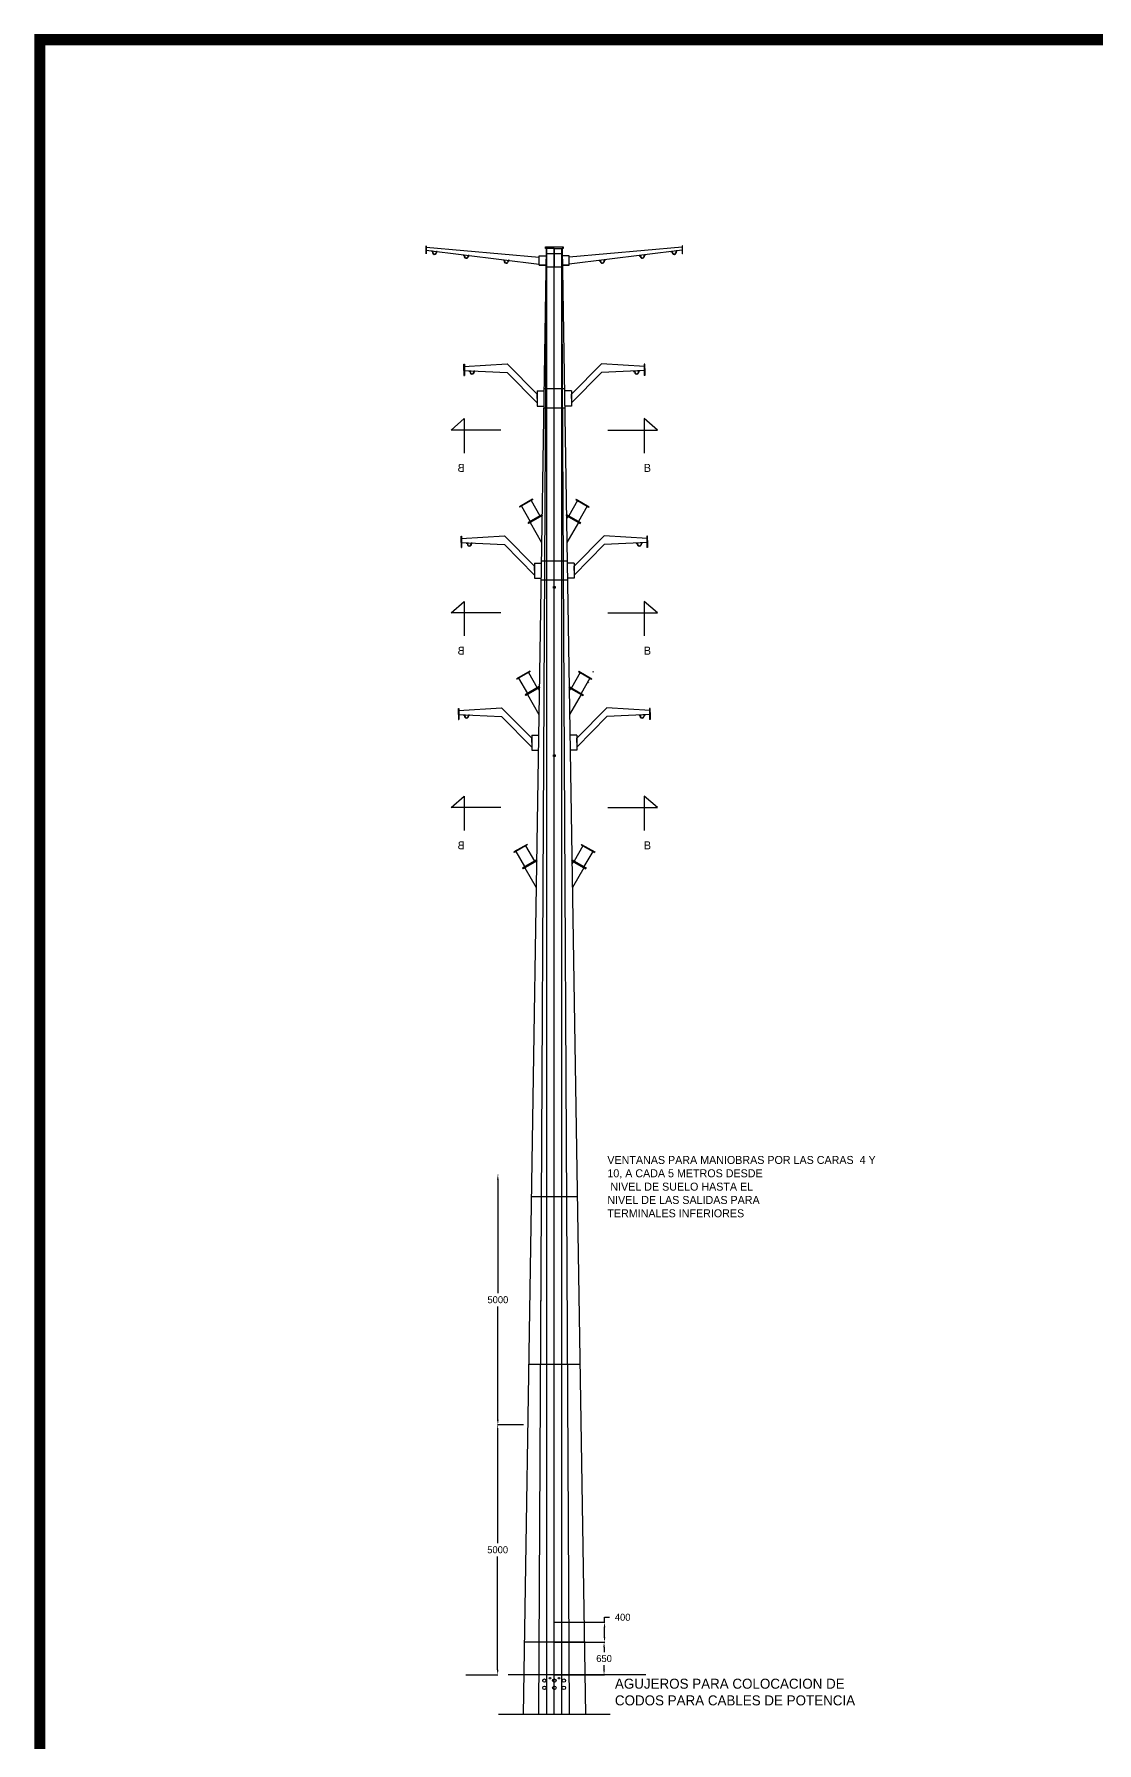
# Model space of a CAD drawing. Header units: centimetres. Extents: x -2770 to 43560, y -78752 to 28241.
# Drawn here: x 44 to 10662, y 11158 to 28241 of the extents above; entities that cross this region are included whole.
import ezdxf

# ---------------------------------------------------------------- set-up
doc = ezdxf.new("R2010")
doc.units = ezdxf.units.CM
doc.header["$LTSCALE"] = 10
doc.header["$MEASUREMENT"] = 0
doc.layers.get('0').update_dxf_attribs({"linetype": 'CONTINUOUS'})
doc.layers.get('DEFPOINTS').update_dxf_attribs({"color": 2, "linetype": 'CONTINUOUS'})
for name, color, linetype in [('acero', 7, 'CONTINUOUS'), ('ACERO1', 144, 'CONTINUOUS'), ('DIM', 7, 'CONTINUOUS'), ('Ductos', 30, 'CONTINUOUS'), ('MARCO', 7, 'CONTINUOUS'), ('REGISTRO', 1, 'CONTINUOUS'), ('TERMINALES', 250, 'CONTINUOUS'), ('TEXT', 7, 'CONTINUOUS'), ('TEXTOS @ 1', 7, 'CONTINUOUS')]:
    doc.layers.add(name, color=color, linetype=linetype)
doc.styles.get("Standard").update_dxf_attribs({"font": ''})
doc.styles.get('Standard').set_extended_font_data('Zurich Ex BT')
doc.dimstyles.get("Standard").update_dxf_attribs({"dimtxt": 70, "dimasz": 50, "dimexe": 3, "dimexo": 3, "dimgap": 30, "dimtad": 0, "dimtih": 1, "dimtoh": 1, "dimzin": 0, "dimdsep": 46, "dimtxsty": 'Standard', "dimcen": 0.09, "dimclrd": 256, "dimclre": 256, "dimclrt": 256, "dimadec": 0, "dimazin": 0, "dimtfac": 1, "dimtofl": 0, "dimtmove": 0, "dimatfit": 3, "dimfxl": 0, "dimtolj": 1, "dimtzin": 0, "dimlwd": -1, "dimarcsym": 0})

# ---------------------------------------------------------------- blocks, each defined once
blk = doc.blocks.new('*D23')
at = {"layer": 'DEFPOINTS', "color": 0}
for p in [(5241, 12163), (5738, 12163), (5241, 11838)]:
    blk.add_point(p, dxfattribs=at)
at = {"layer": 'DIM', "lineweight": -2}
for p, q in [((5244, 12163), (5741, 12163)), ((5244, 11838), (5741, 11838))]:
    blk.add_line(p, q, dxfattribs=at)
at = {"layer": 'DIM'}
for p, q in [((5738, 12113), (5738, 12066)), ((5738, 11888), (5738, 11935))]:
    blk.add_line(p, q, dxfattribs=at)
for points in [[(5730, 12113), (5746, 12113), (5738, 12163)], [(5730, 11888), (5746, 11888), (5738, 11838)]]:
    blk.add_solid(points, dxfattribs=at)
at = {"layer": 'DIM', "insert": (5738, 12000), "char_height": 70, "attachment_point": 5}
blk.add_mtext('\\A1;650', dxfattribs=at)
blk = doc.blocks.new('*D24')
at = {"layer": 'DEFPOINTS', "color": 0}
for p in [(5241, 12363), (5743, 12363), (5241, 12163)]:
    blk.add_point(p, dxfattribs=at)
at = {"layer": 'DIM', "lineweight": -2}
for p, q in [((5244, 12363), (5746, 12363)), ((5244, 12163), (5746, 12163))]:
    blk.add_line(p, q, dxfattribs=at)
at = {"layer": 'DIM'}
for p, q in [((5743, 12363), (5743, 12413)), ((5743, 12413), (5793, 12413)), ((5743, 12213), (5743, 12313))]:
    blk.add_line(p, q, dxfattribs=at)
for points in [[(5735, 12313), (5751, 12313), (5743, 12363)], [(5735, 12213), (5751, 12213), (5743, 12163)]]:
    blk.add_solid(points, dxfattribs=at)
at = {"layer": 'DIM', "insert": (5924, 12413), "char_height": 70, "attachment_point": 5}
blk.add_mtext('\\A1;400', dxfattribs=at)
blk = doc.blocks.new('*D25')
at = {"layer": 'DEFPOINTS', "color": 0}
for p in [(4675, 14338), (4936, 14338), (4353, 11838)]:
    blk.add_point(p, dxfattribs=at)
at = {"layer": 'DIM', "lineweight": -2}
for p, q in [((4933, 14338), (4672, 14338)), ((4356, 11838), (4678, 11838))]:
    blk.add_line(p, q, dxfattribs=at)
at = {"layer": 'DIM'}
for p, q in [((4675, 14288), (4675, 13154)), ((4675, 11888), (4675, 13022))]:
    blk.add_line(p, q, dxfattribs=at)
for points in [[(4667, 14288), (4683, 14288), (4675, 14338)], [(4667, 11888), (4683, 11888), (4675, 11838)]]:
    blk.add_solid(points, dxfattribs=at)
at = {"layer": 'DIM', "insert": (4675, 13088), "char_height": 70, "attachment_point": 5}
blk.add_mtext('\\A1;5000', dxfattribs=at)
blk = doc.blocks.new('*D26')
at = {"layer": 'DEFPOINTS', "color": 0}
for p in [(4675, 16838), (4677, 16838), (4675, 14338)]:
    blk.add_point(p, dxfattribs=at)
at = {"layer": 'DIM'}
for p, q in [((4677, 16788), (4677, 15654)), ((4677, 14388), (4677, 15522))]:
    blk.add_line(p, q, dxfattribs=at)
at = {"layer": 'DIM', "lineweight": -2}
for p, q in [((4678, 16838), (4680, 16838)), ((4678, 14338), (4680, 14338))]:
    blk.add_line(p, q, dxfattribs=at)
at = {"layer": 'DIM'}
for points in [[(4668, 16788), (4685, 16788), (4677, 16838)], [(4668, 14388), (4685, 14388), (4677, 14338)]]:
    blk.add_solid(points, dxfattribs=at)
at = {"layer": 'DIM', "insert": (4677, 15588), "char_height": 70, "attachment_point": 5}
blk.add_mtext('\\A1;5000', dxfattribs=at)
blk = doc.blocks.new('Marco y Logo')
at = {"layer": 'MARCO', "linetype": 'Continuous', "const_width": 113}
blk.add_lwpolyline([(43504, 100), (43504, 28185), (100, 28185), (100, 100)], close=True, dxfattribs=at)

msp = doc.modelspace()

# ---------------------------------------------------------------- linework, layer by layer
for p, q in [((4337.184, 24897.913), (4337.184, 24940.713)), ((5472.822, 23578.537), (5384.715, 23425.931)), ((5458.457, 23592.917), (5455.822, 23588.352)), ((5455.822, 23588.352), (5587.007, 23512.613)), ((5458.457, 23592.917), (5589.642, 23517.177)), ((5360.587, 23433.776), (5357.952, 23429.211)), ((5357.952, 23429.211), (5498.122, 23348.284)), ((5363.222, 23438.34), (5360.587, 23433.776)), ((5360.587, 23433.776), (5500.757, 23352.848)), ((5360.587, 23433.776), (5500.757, 23352.848)), ((5363.222, 23438.34), (5503.393, 23357.413)), ((5374.952, 23419.396), (5363.314, 23399.239)), ((5570.007, 23522.428), (5481.9, 23369.822)), ((5589.642, 23517.177), (5587.007, 23512.613)), ((5316.81, 23318.69), (5314.905, 23315.391)), ((5481.122, 23358.099), (5367.074, 23160.561)), ((5500.757, 23352.848), (5498.122, 23348.284)), ((5503.393, 23357.413), (5500.757, 23352.848)), ((5162.905, 23076.801), (5164.81, 23073.501)), ((5485.74, 21872.917), (5483.105, 21868.352)), ((5079.384, 21699.396), (5091.209, 21678.915)), ((5387.87, 21713.776), (5385.235, 21709.211)), ((5385.235, 21709.211), (5525.405, 21628.284)), ((5390.505, 21718.34), (5387.87, 21713.776)), ((5387.87, 21713.776), (5528.04, 21632.848)), ((5387.87, 21713.776), (5528.04, 21632.848)), ((5402.235, 21699.396), (5390.41, 21678.915)), ((5390.505, 21718.34), (5530.676, 21637.413)), ((5500.105, 21858.537), (5411.998, 21705.931)), ((5597.29, 21802.428), (5509.183, 21649.822)), ((5582.279, 21755.4), (5584.445, 21759.151)), ((5508.405, 21638.099), (5394.169, 21440.237)), ((5528.04, 21632.848), (5525.405, 21628.284)), ((5530.676, 21637.413), (5528.04, 21632.848)), ((4968.267, 20141.157), (4837.082, 20065.418)), ((4837.082, 20065.418), (4839.718, 20060.853)), ((4970.903, 20136.593), (4839.718, 20060.853)), ((4856.718, 20070.668), (4944.825, 19918.062)), ((4953.902, 20126.778), (5042.009, 19974.172)), ((4968.267, 20141.157), (4970.903, 20136.593)), ((5527.717, 20126.778), (5439.61, 19974.172)), ((5513.352, 20141.157), (5510.716, 20136.593)), ((5510.716, 20136.593), (5641.901, 20060.853)), ((5513.352, 20141.157), (5644.537, 20065.418)), ((5624.901, 20070.668), (5536.794, 19918.062)), ((5644.537, 20065.418), (5641.901, 20060.853)), ((5063.502, 19986.581), (4923.332, 19905.654)), ((4923.332, 19905.654), (4925.967, 19901.089)), ((5066.138, 19982.016), (4925.967, 19901.089)), ((5066.138, 19982.016), (4925.967, 19901.089)), ((4925.967, 19901.089), (4928.603, 19896.524)), ((5068.773, 19977.452), (4928.603, 19896.524)), ((4945.603, 19906.34), (5059.838, 19708.478)), ((5415.481, 19982.016), (5412.846, 19977.452)), ((5412.846, 19977.452), (5553.016, 19896.524)), ((5418.117, 19986.581), (5415.481, 19982.016)), ((5415.481, 19982.016), (5555.652, 19901.089)), ((5415.481, 19982.016), (5555.652, 19901.089)), ((5429.846, 19967.637), (5418.021, 19947.155)), ((5418.117, 19986.581), (5558.287, 19905.654)), ((5536.016, 19906.34), (5421.781, 19708.478)), ((5555.652, 19901.089), (5553.016, 19896.524)), ((5558.287, 19905.654), (5555.652, 19901.089))]:
    msp.add_line(p, q)
at = {"color": 0}
for centre, radius in [((5141.958, 11780.528), 16.971), ((5197.148, 11804.215), 7.979), ((5241.358, 11780.528), 16.971), ((5287.907, 11804.215), 7.979), ((5335.909, 11780.528), 16.971), ((5141.958, 11707.8), 16.971), ((5241.358, 11707.8), 16.971), ((5335.909, 11707.8), 16.971)]:
    msp.add_circle(centre, radius, dxfattribs=at)
at = {"layer": 'acero'}
for p, q in [((5439.525, 22801.913), (5371.525, 22801.913)), ((4334.214, 21435.482), (4334.047, 21431.485)), ((5045.003, 21233.913), (5059.003, 21233.913)), ((5015.003, 21157.913), (5015.003, 21113.913))]:
    msp.add_line(p, q, dxfattribs=at)
at = {"layer": 'ACERO1'}
for p, q in [((3958.919, 26125.913), (3961.459, 26125.913)), ((3958.919, 26097.479), (3958.919, 26125.479)), ((3958.919, 26044.313), (3958.919, 26125.479)), ((3958.919, 26044.313), (3958.919, 26097.479)), ((3958.919, 26044.313), (3961.459, 26044.313)), ((3961.459, 26125.913), (3961.459, 26097.479)), ((3961.459, 26113.278), (5090.919, 26012.547)), ((3961.459, 26097.479), (3961.459, 26044.313)), ((3961.459, 26081.139), (5090.919, 25942.409)), ((4015.44, 26075.117), (4014.909, 26071.152)), ((4014.909, 26071.152), (4020.856, 26070.356)), ((4015.423, 26074.979), (4021.387, 26074.321)), ((4021.387, 26074.321), (4020.856, 26070.356)), ((4068.962, 26067.952), (4068.432, 26063.988)), ((4074.379, 26063.192), (4068.432, 26063.988)), ((4074.909, 26067.156), (4074.379, 26063.192)), ((4332.17, 26035.531), (4331.731, 26031.555)), ((4331.731, 26031.555), (4337.695, 26030.898)), ((4334.06, 26035.207), (4340.024, 26034.55)), ((4338.133, 26034.874), (4337.695, 26030.898)), ((4385.844, 26029.612), (4385.406, 26025.636)), ((4391.37, 26024.978), (4385.406, 26025.636)), ((4391.808, 26028.954), (4385.844, 26029.612)), ((4391.808, 26028.954), (4391.37, 26024.978)), ((4732.17, 25986.308), (4731.731, 25982.332)), ((4731.731, 25982.332), (4737.695, 25981.674)), ((4734.06, 25986.076), (4740.024, 25985.418)), ((4738.133, 25985.65), (4737.695, 25981.674)), ((4785.844, 25980.388), (4785.406, 25976.412)), ((4791.37, 25975.755), (4785.406, 25976.412)), ((4791.808, 25979.731), (4785.844, 25980.388)), ((4791.808, 25979.731), (4791.37, 25975.755)), ((5160.81, 26097.913), (4929.942, 11439.925)), ((5160.81, 26097.913), (4929.942, 11439.925)), ((5087.248, 11439.925), (5162.905, 26097.913)), ((5090.919, 26023.913), (5164.81, 26023.913)), ((5090.919, 26023.913), (5154.81, 26023.913)), ((5090.919, 25931.913), (5090.919, 26023.913)), ((5152.81, 26097.913), (5152.81, 26116.713)), ((5152.81, 26116.713), (5328.81, 26116.713)), ((5160.81, 26097.913), (5152.81, 26097.913)), ((5321.66, 26043.913), (5159.959, 26043.913)), ((5240.81, 26097.913), (5160.81, 26097.913)), ((5164.81, 11439.925), (5164.81, 26097.913)), ((5240.81, 11439.925), (5240.81, 26097.913)), ((5240.81, 26097.913), (5320.81, 26097.913)), ((5240.81, 26097.913), (5240.81, 25931.913)), ((5240.81, 11439.925), (5240.81, 26097.913)), ((5240.81, 26097.913), (5240.81, 25931.913)), ((5314.905, 11439.925), (5314.905, 26097.913)), ((5394.465, 11439.925), (5316.81, 26097.913)), ((5390.7, 26023.913), (5316.81, 26023.913)), ((5320.81, 26097.913), (5551.677, 11439.925)), ((5328.81, 26097.913), (5320.81, 26097.913)), ((5390.7, 26023.913), (5326.81, 26023.913)), ((5328.81, 26116.713), (5328.81, 26097.913)), ((6520.16, 26113.278), (5390.7, 26012.547)), ((6520.16, 26081.139), (5390.7, 25942.409)), ((5390.7, 25931.913), (5390.7, 26023.913)), ((5689.811, 25979.731), (5695.775, 25980.388)), ((5689.811, 25979.731), (5690.249, 25975.755)), ((5690.249, 25975.755), (5696.213, 25976.412)), ((5695.775, 25980.388), (5696.213, 25976.412)), ((5747.559, 25986.076), (5741.596, 25985.418)), ((5743.486, 25985.65), (5743.924, 25981.674)), ((5749.888, 25982.332), (5743.924, 25981.674)), ((5749.449, 25986.308), (5749.888, 25982.332)), ((6089.811, 26028.954), (6095.775, 26029.612)), ((6089.811, 26028.954), (6090.249, 26024.978)), ((6090.249, 26024.978), (6096.213, 26025.636)), ((6095.775, 26029.612), (6096.213, 26025.636)), ((6147.559, 26035.207), (6141.596, 26034.55)), ((6143.486, 26034.874), (6143.924, 26030.898)), ((6149.888, 26031.555), (6143.924, 26030.898)), ((6149.449, 26035.531), (6149.888, 26031.555)), ((6406.71, 26067.156), (6407.241, 26063.192)), ((6407.241, 26063.192), (6413.187, 26063.988)), ((6412.657, 26067.952), (6413.187, 26063.988)), ((6466.196, 26074.979), (6460.232, 26074.321)), ((6460.232, 26074.321), (6460.763, 26070.356)), ((6466.71, 26071.152), (6460.763, 26070.356)), ((6466.179, 26075.117), (6466.71, 26071.152)), ((6522.7, 26125.913), (6520.16, 26125.913)), ((6520.16, 26125.913), (6520.16, 26097.479)), ((6520.16, 26097.479), (6520.16, 26044.313)), ((6520.16, 26097.21), (6520.16, 26081.21)), ((6522.7, 26044.313), (6520.16, 26044.313)), ((6522.7, 26097.479), (6522.7, 26125.479)), ((6522.7, 26044.313), (6522.7, 26125.479)), ((6522.7, 26044.313), (6522.7, 26097.479)), ((5160.81, 25931.913), (5090.919, 25931.913)), ((5090.919, 25931.913), (5164.81, 25931.913)), ((5130.81, 25931.913), (5138.81, 25931.913)), ((5323.739, 25911.913), (5157.88, 25911.913)), ((5240.81, 25931.913), (5240.81, 25911.913)), ((5240.81, 25931.913), (5240.81, 25911.913)), ((5390.7, 25931.913), (5316.81, 25931.913)), ((5320.81, 25931.913), (5390.7, 25931.913)), ((5350.81, 25931.913), (5342.81, 25931.913)), ((4337.184, 24917.913), (4769.184, 24946.132)), ((5069.184, 24641.913), (4769.184, 24946.132)), ((5412.435, 24641.913), (5712.435, 24946.132)), ((6144.435, 24917.913), (5712.435, 24946.132)), ((4337.184, 24940.713), (4342.264, 24940.713)), ((4337.184, 24877.913), (4337.184, 24917.913)), ((4337.184, 24897.913), (4337.184, 24828.713)), ((4337.184, 24877.913), (4769.184, 24858.132)), ((4337.184, 24828.713), (4342.264, 24828.713)), ((4342.264, 24940.713), (4342.264, 24828.713)), ((4388.395, 24875.482), (4388.228, 24871.485)), ((4388.228, 24871.485), (4394.222, 24871.234)), ((4388.395, 24875.482), (4394.39, 24875.231)), ((4394.39, 24875.231), (4394.222, 24871.234)), ((4442.348, 24873.221), (4442.18, 24869.225)), ((4448.175, 24868.974), (4442.18, 24869.225)), ((4448.342, 24872.97), (4442.348, 24873.221)), ((4448.342, 24872.97), (4448.175, 24868.974)), ((5069.184, 24553.913), (4769.184, 24858.132)), ((5412.435, 24553.913), (5712.435, 24858.132)), ((6144.435, 24877.913), (5712.435, 24858.132)), ((6033.277, 24872.97), (6039.271, 24873.221)), ((6033.277, 24872.97), (6033.444, 24868.974)), ((6033.444, 24868.974), (6039.439, 24869.225)), ((6039.271, 24873.221), (6039.439, 24869.225)), ((6093.224, 24875.482), (6087.229, 24875.231)), ((6087.229, 24875.231), (6087.397, 24871.234)), ((6093.391, 24871.485), (6087.397, 24871.234)), ((6093.224, 24875.482), (6093.391, 24871.485)), ((6139.355, 24940.713), (6139.355, 24828.713)), ((6144.435, 24940.713), (6139.355, 24940.713)), ((6144.435, 24828.713), (6139.355, 24828.713)), ((6144.435, 24897.913), (6144.435, 24940.713)), ((6144.435, 24877.913), (6144.435, 24917.913)), ((6144.435, 24897.913), (6144.435, 24828.713)), ((5069.184, 24673.913), (5069.184, 24521.913)), ((5069.184, 24673.913), (5138.381, 24673.913)), ((5069.184, 24597.913), (5069.184, 24641.913)), ((5099.184, 24673.913), (5113.184, 24673.913)), ((5342.923, 24693.913), (5138.696, 24693.913)), ((5412.435, 24673.913), (5343.238, 24673.913)), ((5382.435, 24673.913), (5368.435, 24673.913)), ((5412.435, 24673.913), (5412.435, 24521.913)), ((5412.435, 24597.913), (5412.435, 24641.913)), ((5069.184, 24597.913), (5069.184, 24553.913)), ((5069.184, 24521.913), (5137.184, 24521.913)), ((5345.947, 24501.913), (5135.672, 24501.913)), ((5412.435, 24521.913), (5345.632, 24521.913)), ((5412.435, 24597.913), (5412.435, 24553.913)), ((4310.094, 23197.913), (4742.094, 23226.132)), ((4310.094, 23177.913), (4310.094, 23220.713)), ((4310.094, 23220.713), (4315.174, 23220.713)), ((4310.094, 23157.913), (4310.094, 23197.913)), ((4310.094, 23177.913), (4310.094, 23108.713)), ((4310.094, 23157.913), (4742.094, 23138.132)), ((4310.094, 23108.713), (4315.174, 23108.713)), ((4315.174, 23220.713), (4315.174, 23108.713)), ((4361.305, 23155.482), (4361.137, 23151.485)), ((4361.137, 23151.485), (4367.132, 23151.234)), ((4361.305, 23155.482), (4367.299, 23155.231)), ((4367.299, 23155.231), (4367.132, 23151.234)), ((4415.257, 23153.221), (4415.09, 23149.225)), ((4421.085, 23148.974), (4415.09, 23149.225)), ((4421.252, 23152.97), (4415.257, 23153.221)), ((4421.252, 23152.97), (4421.085, 23148.974)), ((5042.094, 22921.913), (4742.094, 23226.132)), ((5042.094, 22833.913), (4742.094, 23138.132)), ((5439.525, 22921.913), (5739.525, 23226.132)), ((5439.525, 22833.913), (5739.525, 23138.132)), ((6171.525, 23197.913), (5739.525, 23226.132)), ((6171.525, 23157.913), (5739.525, 23138.132)), ((6060.367, 23152.97), (6066.362, 23153.221)), ((6060.367, 23152.97), (6060.535, 23148.974)), ((6060.535, 23148.974), (6066.529, 23149.225)), ((6066.362, 23153.221), (6066.529, 23149.225)), ((6120.314, 23155.482), (6114.32, 23155.231)), ((6114.32, 23155.231), (6114.487, 23151.234)), ((6120.482, 23151.485), (6114.487, 23151.234)), ((6120.314, 23155.482), (6120.482, 23151.485)), ((6166.445, 23220.713), (6166.445, 23108.713)), ((6171.525, 23220.713), (6166.445, 23220.713)), ((6171.525, 23108.713), (6166.445, 23108.713)), ((6171.525, 23177.913), (6171.525, 23220.713)), ((6171.525, 23157.913), (6171.525, 23197.913)), ((6171.525, 23177.913), (6171.525, 23108.713)), ((5042.094, 22953.913), (5042.094, 22801.913)), ((5042.094, 22953.913), (5111.291, 22953.913)), ((5042.094, 22877.913), (5042.094, 22921.913)), ((5072.094, 22953.913), (5086.094, 22953.913)), ((5370.013, 22973.913), (5111.606, 22973.913)), ((5439.525, 22953.913), (5370.328, 22953.913)), ((5409.525, 22953.913), (5395.525, 22953.913)), ((5439.525, 22953.913), (5439.525, 22801.913)), ((5439.525, 22877.913), (5439.525, 22921.913)), ((5042.094, 22877.913), (5042.094, 22833.913)), ((5042.094, 22801.913), (5108.897, 22801.913)), ((5373.037, 22781.913), (5108.582, 22781.913)), ((5439.525, 22877.913), (5439.525, 22833.913)), ((4283.003, 21477.913), (4715.003, 21506.132)), ((4283.003, 21457.913), (4283.003, 21500.713)), ((4283.003, 21500.713), (4288.083, 21500.713)), ((4283.003, 21437.913), (4283.003, 21477.913)), ((4283.003, 21457.913), (4283.003, 21388.713)), ((4283.003, 21437.913), (4715.003, 21418.132)), ((4283.003, 21388.713), (4288.083, 21388.713)), ((4288.083, 21500.713), (4288.083, 21388.713)), ((4334.047, 21431.485), (4340.041, 21431.234)), ((4334.214, 21435.482), (4340.209, 21435.231)), ((4340.209, 21435.231), (4340.041, 21431.234)), ((4388.167, 21433.221), (4387.999, 21429.225)), ((4393.994, 21428.974), (4387.999, 21429.225)), ((4394.161, 21432.97), (4388.167, 21433.221)), ((4394.161, 21432.97), (4393.994, 21428.974)), ((5015.003, 21113.913), (4715.003, 21418.132)), ((5466.616, 21201.913), (5766.616, 21506.132)), ((5466.616, 21113.913), (5766.616, 21418.132)), ((6198.616, 21477.913), (5766.616, 21506.132)), ((6198.616, 21437.913), (5766.616, 21418.132)), ((6087.458, 21432.97), (6093.452, 21433.221)), ((6087.458, 21432.97), (6087.625, 21428.974)), ((6087.625, 21428.974), (6093.62, 21429.225)), ((6093.452, 21433.221), (6093.62, 21429.225)), ((6147.405, 21435.482), (6141.41, 21435.231)), ((6141.41, 21435.231), (6141.578, 21431.234)), ((6147.572, 21431.485), (6141.578, 21431.234)), ((6147.405, 21435.482), (6147.572, 21431.485)), ((6193.536, 21500.713), (6193.536, 21388.713)), ((6198.616, 21457.913), (6198.616, 21500.713)), ((6198.616, 21437.913), (6198.616, 21477.913)), ((6198.616, 21457.913), (6198.616, 21388.713)), ((5015.003, 21233.913), (5015.003, 21081.913)), ((5015.003, 21233.913), (5084.2, 21233.913)), ((5015.003, 21157.913), (5015.003, 21201.913)), ((5466.616, 21233.913), (5397.419, 21233.913)), ((5436.616, 21233.913), (5422.616, 21233.913)), ((5466.616, 21233.913), (5466.616, 21081.913)), ((5466.616, 21157.913), (5466.616, 21201.913)), ((5015.003, 21081.913), (5083.003, 21081.913)), ((5466.616, 21081.913), (5398.616, 21081.913)), ((5466.616, 21157.913), (5466.616, 21113.913)), ((6155.267, 11837.954), (4779.586, 11837.954)), ((5799.338, 11439.925), (4682.281, 11439.925))]:
    msp.add_line(p, q, dxfattribs=at)
at = {"layer": 'ACERO1', "color": 0}
for p, q in [((5470.135, 16617.106), (5011.484, 16617.106)), ((5496.548, 14940.099), (4985.071, 14940.099)), ((5540.289, 12162.954), (4941.33, 12162.954)), ((5614.384, 11439.925), (5015.425, 11439.925))]:
    msp.add_line(p, q, dxfattribs=at)
at = {"layer": 'ACERO1', "lineweight": 5}
for p, q in [((5109.924, 15901.478), (5109.924, 15894.348)), ((5109.098, 15581.478), (5109.098, 15574.348)), ((5373.39, 15421.478), (5373.39, 15414.348))]:
    msp.add_line(p, q, dxfattribs=at)
at = {"layer": 'ACERO1'}
for points in [[(4020.856, 26070.356), (4022.925, 26069.202), (4023.668, 26067.273), (4024.404, 26053.568)], [(4021.387, 26074.321), (4026.137, 26071.99), (4027.629, 26068.12), (4028.398, 26053.783)], [(4068.962, 26067.952), (4063.766, 26066.953), (4061.309, 26063.612), (4056.796, 26049.981)], [(4068.432, 26063.988), (4066.132, 26063.418), (4064.907, 26061.753), (4060.593, 26048.724)], [(4337.695, 26030.898), (4339.79, 26029.792), (4340.578, 26027.881), (4341.632, 26014.197)], [(4338.133, 26034.874), (4342.937, 26032.654), (4344.518, 26028.82), (4345.62, 26014.504)], [(4385.844, 26029.612), (4380.673, 26028.492), (4378.294, 26025.095), (4374.098, 26011.363)], [(4385.406, 26025.636), (4383.12, 26025.013), (4381.934, 26023.32), (4377.924, 26010.194)], [(4737.695, 25981.674), (4739.79, 25980.568), (4740.578, 25978.657), (4741.632, 25964.973)], [(4738.133, 25985.65), (4742.937, 25983.43), (4744.518, 25979.596), (4745.62, 25965.28)], [(4785.844, 25980.388), (4780.673, 25979.269), (4778.294, 25975.871), (4774.098, 25962.139)], [(4785.406, 25976.412), (4783.12, 25975.79), (4781.934, 25974.096), (4777.924, 25960.971)], [(5695.775, 25980.388), (5700.946, 25979.269), (5703.325, 25975.871), (5707.521, 25962.139)], [(5696.213, 25976.412), (5698.499, 25975.79), (5699.685, 25974.096), (5703.695, 25960.971)], [(5743.486, 25985.65), (5738.682, 25983.43), (5737.101, 25979.596), (5735.999, 25965.28)], [(5743.924, 25981.674), (5741.829, 25980.568), (5741.041, 25978.657), (5739.987, 25964.973)], [(6095.775, 26029.612), (6100.946, 26028.492), (6103.325, 26025.095), (6107.521, 26011.363)], [(6096.213, 26025.636), (6098.499, 26025.013), (6099.685, 26023.32), (6103.695, 26010.194)], [(6143.486, 26034.874), (6138.682, 26032.654), (6137.101, 26028.82), (6135.999, 26014.504)], [(6143.924, 26030.898), (6141.829, 26029.792), (6141.041, 26027.881), (6139.987, 26014.197)], [(6412.657, 26067.952), (6417.853, 26066.953), (6420.31, 26063.612), (6424.823, 26049.981)], [(6413.187, 26063.988), (6415.487, 26063.418), (6416.712, 26061.753), (6421.026, 26048.724)], [(6460.232, 26074.321), (6455.482, 26071.99), (6453.99, 26068.12), (6453.221, 26053.783)], [(6460.763, 26070.356), (6458.694, 26069.202), (6457.951, 26067.273), (6457.215, 26053.568)], [(4394.222, 24871.234), (4396.388, 24870.273), (4397.304, 24868.42), (4399.285, 24854.839)], [(4394.39, 24875.231), (4399.333, 24873.342), (4401.17, 24869.624), (4403.243, 24855.416)], [(4442.348, 24873.221), (4437.264, 24871.753), (4435.122, 24868.202), (4431.868, 24854.217)], [(4442.18, 24869.225), (4439.942, 24868.448), (4438.874, 24866.678), (4435.764, 24853.311)], [(6039.271, 24873.221), (6044.355, 24871.753), (6046.497, 24868.202), (6049.751, 24854.217)], [(6039.439, 24869.225), (6041.677, 24868.448), (6042.745, 24866.678), (6045.855, 24853.311)], [(6087.229, 24875.231), (6082.286, 24873.342), (6080.449, 24869.624), (6078.376, 24855.416)], [(6087.397, 24871.234), (6085.231, 24870.273), (6084.315, 24868.42), (6082.334, 24854.839)], [(4367.132, 23151.234), (4369.297, 23150.273), (4370.213, 23148.42), (4372.194, 23134.839)], [(4367.299, 23155.231), (4372.242, 23153.342), (4374.08, 23149.624), (4376.152, 23135.416)], [(4415.257, 23153.221), (4410.174, 23151.753), (4408.031, 23148.202), (4404.778, 23134.217)], [(4415.09, 23149.225), (4412.852, 23148.448), (4411.784, 23146.678), (4408.674, 23133.311)], [(6066.362, 23153.221), (6071.445, 23151.753), (6073.588, 23148.202), (6076.841, 23134.217)], [(6066.529, 23149.225), (6068.768, 23148.448), (6069.835, 23146.678), (6072.945, 23133.311)], [(6114.32, 23155.231), (6109.377, 23153.342), (6107.539, 23149.624), (6105.467, 23135.416)], [(6114.487, 23151.234), (6112.322, 23150.273), (6111.406, 23148.42), (6109.425, 23134.839)], [(4340.041, 21431.234), (4342.207, 21430.273), (4343.123, 21428.42), (4345.104, 21414.839)], [(4340.209, 21435.231), (4345.152, 21433.342), (4346.99, 21429.624), (4349.062, 21415.416)], [(4388.167, 21433.221), (4383.083, 21431.753), (4380.941, 21428.202), (4377.687, 21414.217)], [(4387.999, 21429.225), (4385.761, 21428.448), (4384.693, 21426.678), (4381.583, 21413.311)], [(6093.452, 21433.221), (6098.536, 21431.753), (6100.678, 21428.202), (6103.932, 21414.217)], [(6093.62, 21429.225), (6095.858, 21428.448), (6096.926, 21426.678), (6100.036, 21413.311)], [(6141.41, 21435.231), (6136.467, 21433.342), (6134.63, 21429.624), (6132.557, 21415.416)], [(6141.578, 21431.234), (6139.412, 21430.273), (6138.496, 21428.42), (6136.515, 21414.839)]]:
    msp.add_lwpolyline(points, dxfattribs=at)
for centre, radius, start, end in [((4043.582, 26059.243), 20, 196.4828704, 328.2685328), ((4043.582, 26059.243), 16, 196.4828704, 328.2685328), ((4360.673, 26020.315), 20, 197.8137361, 329.5993985), ((4360.673, 26020.315), 16, 197.8137361, 329.5993985), ((6120.946, 26020.315), 20, 210.4006015, 342.1862639), ((6120.946, 26020.315), 16, 210.4006015, 342.1862639), ((6438.037, 26059.243), 20, 211.7314672, 343.5171296), ((6438.037, 26059.243), 16, 211.7314672, 343.5171296), ((4760.673, 25971.091), 20, 197.8137361, 329.5993985), ((4760.673, 25971.091), 16, 197.8137361, 329.5993985), ((5720.946, 25971.091), 20, 210.4006015, 342.1862639), ((5720.946, 25971.091), 16, 210.4006015, 342.1862639), ((4417.866, 24862.236), 20, 201.7078053, 333.4934677), ((4417.866, 24862.236), 16, 201.7078053, 333.4934677), ((6063.753, 24862.236), 20, 206.5065323, 338.2921947), ((6063.753, 24862.236), 16, 206.5065323, 338.2921947), ((4390.776, 23142.236), 20, 201.7078053, 333.4934677), ((4390.776, 23142.236), 16, 201.7078053, 333.4934677), ((6090.843, 23142.236), 20, 206.5065323, 338.2921947), ((6090.843, 23142.236), 16, 206.5065323, 338.2921947), ((4363.685, 21422.236), 20, 201.7078053, 333.4934677), ((4363.685, 21422.236), 16, 201.7078053, 333.4934677), ((6117.934, 21422.236), 20, 206.5065323, 338.2921947), ((6117.934, 21422.236), 16, 206.5065323, 338.2921947)]:
    msp.add_arc(centre, radius, start, end, dxfattribs=at)
at = {"layer": 'DIM'}
for points in [[(5232.81, 22719.958), (5248.81, 22719.958), (5248.81, 22703.958), (5232.81, 22703.958)], [(5232.82, 21035.241), (5248.82, 21035.241), (5248.82, 21019.241), (5232.82, 21019.241)]]:
    msp.add_lwpolyline(points, close=True, dxfattribs=at)
for centre in [(5240.81, 22711.958), (5240.82, 21027.241)]:
    msp.add_circle(centre, 3.8, dxfattribs=at)
at = {"layer": 'Ductos'}
for p, q in [((6198.616, 21500.713), (6193.536, 21500.713)), ((6198.616, 21388.713), (6193.536, 21388.713))]:
    msp.add_line(p, q, dxfattribs=at)
at = {"layer": 'REGISTRO'}
msp.add_line((5162.905, 23182.412), (5165.462, 23177.913), dxfattribs=at)
at = {"layer": 'TERMINALES'}
for p, q in [((5023.162, 23592.917), (4891.977, 23517.177)), ((5025.797, 23588.352), (4894.612, 23512.613)), ((5008.797, 23578.537), (5096.904, 23425.931)), ((5023.162, 23592.917), (5025.797, 23588.352)), ((4891.977, 23517.177), (4894.612, 23512.613)), ((4911.612, 23522.428), (4999.719, 23369.822)), ((5118.397, 23438.34), (4978.226, 23357.413)), ((5121.032, 23433.776), (4980.862, 23352.848)), ((5121.032, 23433.776), (4980.862, 23352.848)), ((5123.667, 23429.211), (4983.497, 23348.284)), ((4978.226, 23357.413), (4980.862, 23352.848)), ((4980.862, 23352.848), (4983.497, 23348.284)), ((5000.497, 23358.099), (5114.545, 23160.561)), ((4995.879, 21872.917), (4864.694, 21797.177)), ((4998.514, 21868.352), (4867.329, 21792.613)), ((4995.879, 21872.917), (4998.514, 21868.352)), ((5483.105, 21868.352), (5614.29, 21792.613)), ((5485.74, 21872.917), (5616.925, 21797.177)), ((5628.859, 21862.649), (5633.796, 21871.199)), ((4864.694, 21797.177), (4867.329, 21792.613)), ((4884.329, 21802.428), (4972.436, 21649.822)), ((5091.114, 21718.34), (4950.943, 21637.413)), ((5093.749, 21713.776), (4953.579, 21632.848)), ((5093.749, 21713.776), (4953.579, 21632.848)), ((5096.384, 21709.211), (4956.214, 21628.284)), ((4981.514, 21858.537), (5069.621, 21705.931)), ((5616.925, 21797.177), (5614.29, 21792.613)), ((4950.943, 21637.413), (4953.579, 21632.848)), ((4953.579, 21632.848), (4956.214, 21628.284)), ((4973.214, 21638.099), (5087.45, 21440.237)), ((5015.003, 21201.913), (4715.003, 21506.132))]:
    msp.add_line(p, q, dxfattribs=at)
at = {"layer": 'TEXT', "color": 0}
for p, q in [((4210.817, 24282.073), (4341.892, 24397.841)), ((4706.27, 24282.073), (4210.817, 24282.073)), ((4341.892, 24397.841), (4341.892, 24051.7)), ((5775.349, 24282.073), (6270.802, 24282.073)), ((6270.802, 24282.073), (6139.727, 24397.841)), ((6139.727, 24397.841), (6139.727, 24051.7)), ((4210.817, 22454.69), (4341.892, 22570.459)), ((4341.892, 22570.459), (4341.892, 22224.317)), ((6270.802, 22454.69), (6139.727, 22570.459)), ((6139.727, 22570.459), (6139.727, 22224.317)), ((4706.27, 22454.69), (4210.817, 22454.69)), ((5775.349, 22454.69), (6270.802, 22454.69)), ((4210.817, 20508.286), (4341.892, 20624.054)), ((4706.27, 20508.286), (4210.817, 20508.286)), ((4341.892, 20624.054), (4341.892, 20277.913)), ((5775.349, 20508.286), (6270.802, 20508.286)), ((6270.802, 20508.286), (6139.727, 20624.054)), ((6139.727, 20624.054), (6139.727, 20277.913))]:
    msp.add_line(p, q, dxfattribs=at)

# ---------------------------------------------------------------- block references
at = {"layer": 'DIM', "color": 0}
msp.add_blockref('Marco y Logo', (0, 0), dxfattribs=at)

# ---------------------------------------------------------------- texts
at = {"layer": 'TEXT', "color": 0, "extrusion": (0, 0, -1), "char_height": 80, "width": 48.69312, "attachment_point": 1, "text_direction": (-1, 0, 0)}
for insert in [(4345.303, 23944.812), (4345.303, 22117.429), (4345.303, 20171.024)]:
    msp.add_mtext('B', dxfattribs=dict(at, insert=insert))
at = {"layer": 'TEXT', "color": 0, "char_height": 80, "width": 48.69312, "attachment_point": 1}
for insert in [(6136.316, 23944.812), (6136.316, 22117.429), (6136.316, 20171.024)]:
    msp.add_mtext('B', dxfattribs=dict(at, insert=insert))
at = {"layer": 'TEXTOS @ 1', "lineweight": 5, "attachment_point": 1}
for s, insert, char_height in [('\\A1;VENTANAS PARA MANIOBRAS POR LAS CARAS  4 Y \\P10, A CADA 5 METROS DESDE\\P NIVEL DE SUELO HASTA EL\\PNIVEL DE LAS SALIDAS PARA\\PTERMINALES INFERIORES', (5771.139, 17025.649), 80), ('\\A1;AGUJEROS PARA COLOCACION DE\\PCODOS PARA CABLES DE POTENCIA', (5846.552, 11799.079), 100)]:
    msp.add_mtext(s, dxfattribs=dict(at, insert=insert, char_height=char_height))

# ---------------------------------------------------------------- dimensions: what is measured, and where the dimension line sits
at = {"layer": 'DIM', "color": 0}
for base, p1, p2, text, picture, middle in [((4676.562, 16837.954), (4674.846, 14337.954), (4674.846, 16837.954), '5000', '*D26', (4676.562, 15587.954)), ((4674.846, 14337.954), (4353.359, 11837.954), (4936.211, 14337.954), '5000', '*D25', (4674.846, 13087.954)), ((5743.072, 12362.954), (5240.81, 12162.954), (5240.81, 12362.954), '400', '*D24', (5924.323, 12412.954)), ((5737.861, 12162.954), (5240.81, 11837.954), (5240.81, 12162.954), '650', '*D23', (5737.861, 12000.454))]:
    dim = msp.add_linear_dim(base=base, p1=p1, p2=p2, angle=90, text=text, dimstyle='Standard', dxfattribs=at)
    dim.commit()
    dim.dimension.update_dxf_attribs({"geometry": picture, "text_midpoint": middle})

doc.saveas('drawing.dxf')
